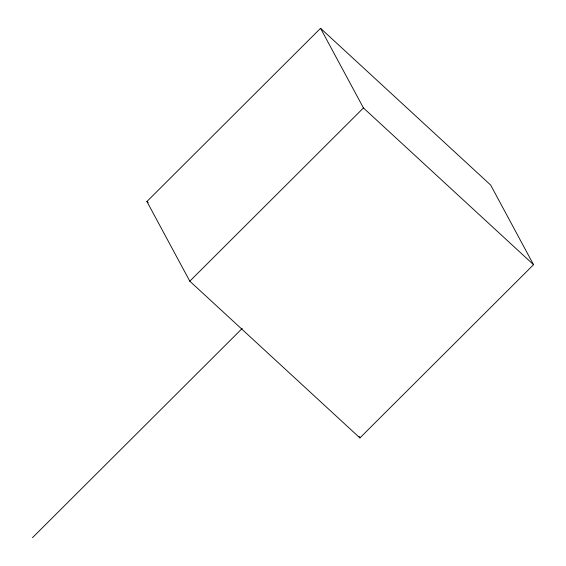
<?xml version="1.0" encoding="UTF-8"?>
<svg xmlns="http://www.w3.org/2000/svg" width="566" height="566" viewBox="0 0 566 566"><rect width="100%" height="100%" fill="white"/><g stroke="black" fill="none" stroke-linecap="round" stroke-linejoin="round"><path stroke-width="0.85" d="M146.912 201.531L320.554 28.3L490.658 185.054L533.54 264.704L359.905 437.935L189.801 281.182L146.912 201.531L148.214 202.727M189.801 281.182L363.443 107.95L320.554 28.3M32.46 537.7L242.227 328.429M363.443 107.95L533.54 264.704M359.07 436.386L359.905 437.935"/></g></svg>
